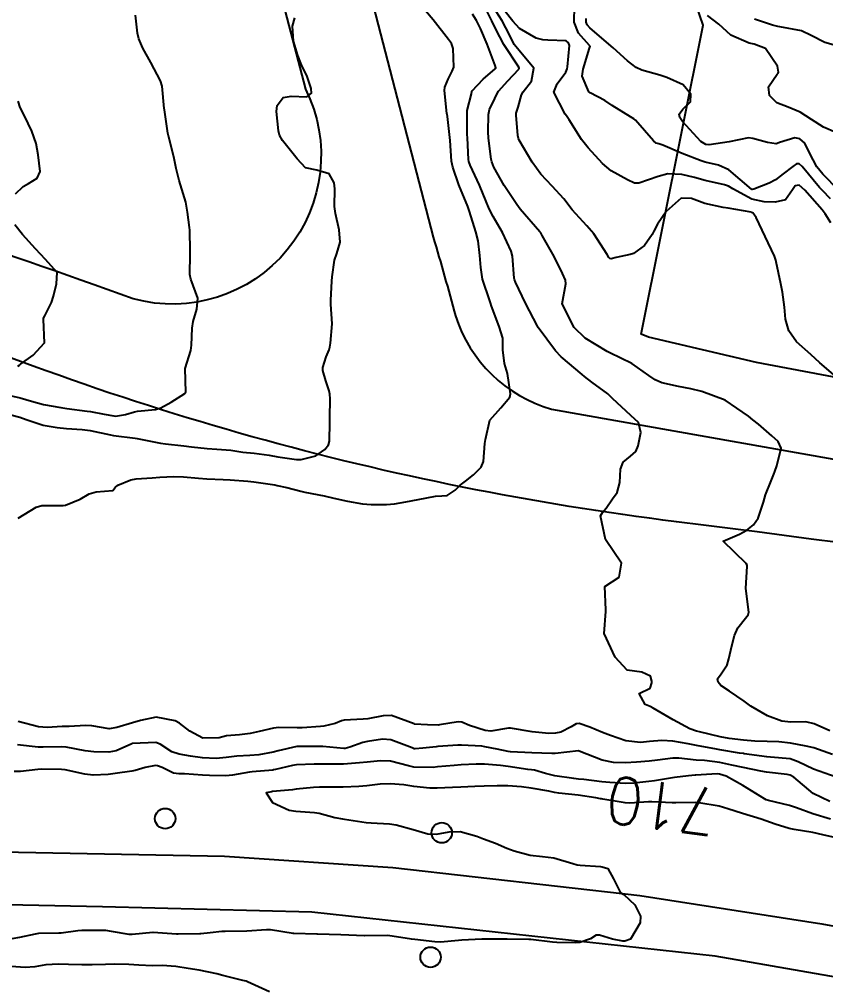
# Model space of a CAD drawing. Header units: metres. Extents: x 286371 to 293043, y 7462578 to 7466404.
# Drawn here: x 292533.7 to 292602.3, y 7462871 to 7462953.3 of the extents above; entities that cross this region are included whole.
import ezdxf
from ezdxf.enums import TextEntityAlignment as Align

# ---------------------------------------------------------------- set-up
doc = ezdxf.new("R2010")
doc.units = ezdxf.units.M
doc.header["$MEASUREMENT"] = 0
for name, color, linetype in [('Cotas', 45, 'Continuous'), ('Curvas de Nivel 1m', 11, 'Continuous'), ('Curvas de Nivel 5m', 15, 'Continuous'), ('Edificações', 30, 'Continuous'), ('Linha Férrea', 20, 'Continuous'), ('Postes', 20, 'Continuous'), ('Vias primárias', 230, 'Continuous')]:
    doc.layers.add(name, color=color, linetype=linetype)
doc.styles.add('Style-STANDARD', font='STANDARD.shx')

msp = doc.modelspace()

# ---------------------------------------------------------------- linework, layer by layer
at = {"layer": 'Curvas de Nivel 1m', "flags": 128}
for points, elevation in [([(292602.73, 7462936.005), (292602.247, 7462936.78), (292601.979, 7462937.113), (292600.517, 7462938.807), (292600.01, 7462939.216), (292599.672, 7462939.157), (292599.446, 7462938.823), (292598.848, 7462937.975), (292597.988, 7462937.788), (292597.043, 7462937.804), (292595.991, 7462938.034), (292594.369, 7462938.899), (292594.007, 7462939.126), (292593.664, 7462939.255), (292592.014, 7462939.619), (292591.11, 7462939.86), (292590.027, 7462940.127), (292588.836, 7462940.174), (292588.023, 7462939.959), (292586.384, 7462939.392), (292586.019, 7462939.392), (292585.403, 7462939.664), (292584.035, 7462940.45), (292583.295, 7462941.076), (292582.064, 7462942.395), (292581.508, 7462943.103), (292580.44, 7462944.778), (292580.213, 7462945.123), (292580.106, 7462945.266), (292579.158, 7462947.139), (292579.429, 7462947.85), (292580.16, 7462948.852), (292580.283, 7462949.122), (292580.325, 7462949.28), (292580.484, 7462951.119), (292580.407, 7462951.33), (292580.2, 7462951.514), (292578.626, 7462951.571), (292578.2, 7462951.584), (292577.644, 7462951.721), (292576.215, 7462952.561), (292575.667, 7462953.193), (292574.25, 7462954.96)], 717), ([(292533.58, 7462910.88), (292535.095, 7462911.804), (292535.596, 7462911.946), (292537.399, 7462911.965), (292537.597, 7462911.984), (292538.838, 7462912.507), (292539.609, 7462912.958), (292540.218, 7462913.119), (292541.614, 7462913.226), (292541.83, 7462913.492), (292542.059, 7462913.698), (292543.151, 7462914.154), (292543.625, 7462914.228), (292544.963, 7462914.319), (292545.625, 7462914.377), (292546.826, 7462914.426), (292547.626, 7462914.392), (292548.928, 7462914.291), (292549.624, 7462914.227), (292551.027, 7462914.159), (292551.623, 7462914.14), (292553.127, 7462914.026), (292553.621, 7462913.958), (292555.407, 7462913.708), (292555.617, 7462913.671), (292556.429, 7462913.482), (292557.61, 7462913.173), (292557.968, 7462913.1), (292559.604, 7462912.771), (292560.443, 7462912.581), (292561.598, 7462912.323), (292562.874, 7462912.106), (292563.594, 7462912.043), (292564.919, 7462912.03), (292565.595, 7462912.104), (292566.548, 7462912.275), (292567.601, 7462912.466), (292569.069, 7462912.748), (292569.607, 7462912.775), (292570.071, 7462912.803), (292570.751, 7462913.257), (292571.177, 7462913.695), (292571.626, 7462914.04), (292572.312, 7462914.556), (292572.966, 7462915.225), (292573.161, 7462915.712), (292573.274, 7462917.22), (292573.332, 7462917.567), (292573.704, 7462919.214), (292574.651, 7462920.27), (292575.401, 7462921.189), (292575.47, 7462921.456), (292575.201, 7462923.193), (292574.942, 7462924.032), (292574.81, 7462925.199), (292574.803, 7462926.205), (292574.488, 7462927.204), (292573.85, 7462928.915), (292573.753, 7462929.216), (292573.698, 7462929.376), (292573.094, 7462931.226), (292572.933, 7462932.2), (292572.858, 7462933.23), (292572.697, 7462934.479), (292572.513, 7462935.236), (292571.98, 7462936.97), (292571.89, 7462937.246), (292571.821, 7462937.413), (292571.062, 7462939.259), (292570.557, 7462940.746), (292570.447, 7462941.268), (292570.322, 7462943.019), (292570.305, 7462943.271), (292570.101, 7462945.073), (292570.071, 7462945.275), (292570.059, 7462945.321), (292569.835, 7462947.279), (292569.865, 7462947.552), (292570.148, 7462948.236), (292570.497, 7462948.932), (292570.636, 7462949.267), (292570.597, 7462950.859), (292570.432, 7462951.271), (292570.199, 7462951.616), (292568.889, 7462953.294), (292568.235, 7462954.064)], 713), ([(292603.334, 7462922.761), (292601.784, 7462924.111), (292601.01, 7462924.796), (292599.81, 7462925.877), (292599.13, 7462926.825), (292598.866, 7462927.802), (292598.761, 7462928.831), (292598.593, 7462930.114), (292598.469, 7462930.836), (292598.061, 7462932.693), (292598.026, 7462932.843), (292597.919, 7462933.176), (292597.144, 7462934.856), (292596.361, 7462936.476), (292596.078, 7462936.873), (292595.974, 7462936.904), (292595.939, 7462936.911), (292593.98, 7462937.268), (292593.559, 7462937.332), (292591.985, 7462937.654), (292590.868, 7462938.074), (292589.991, 7462938.103), (292588.696, 7462936.99), (292587.957, 7462935.896), (292587.655, 7462935.303), (292587.502, 7462935.011), (292586.859, 7462934.092), (292585.92, 7462933.404), (292585.64, 7462933.316), (292584.451, 7462933.056), (292584.029, 7462932.946), (292583.913, 7462932.966), (292583.821, 7462933.066), (292583.676, 7462933.31), (292582.548, 7462935.085), (292581.957, 7462935.748), (292580.72, 7462937.113), (292579.998, 7462938.046), (292578.996, 7462939.14), (292578.029, 7462940.151), (292577.305, 7462941.166), (292576.204, 7462943.051), (292576.139, 7462943.183), (292576.078, 7462943.456), (292575.939, 7462945.187), (292575.958, 7462945.335), (292576.114, 7462945.847), (292576.409, 7462946.901), (292576.544, 7462947.178), (292577.235, 7462948.081), (292577.452, 7462949.165), (292576.186, 7462950.675), (292575.783, 7462951.191), (292575.377, 7462952.026), (292574.766, 7462953.206), (292574.236, 7462953.993)], 716), ([(292602.702, 7462938.065), (292602.004, 7462938.753), (292601.977, 7462938.785), (292601.766, 7462939.03), (292600.277, 7462940.811), (292600.037, 7462941.041), (292599.807, 7462941.049), (292599.482, 7462940.823), (292598.674, 7462940.185), (292598.016, 7462939.673), (292597.468, 7462939.397), (292596.168, 7462938.872), (292596.033, 7462938.845), (292596.004, 7462938.85), (292595.963, 7462938.875), (292594.028, 7462940.517), (292593.155, 7462940.918), (292592.039, 7462941.177), (292591.697, 7462941.284), (292590.058, 7462941.926), (292588.436, 7462942.621), (292588.07, 7462942.729), (292587.863, 7462942.791), (292587.62, 7462943.001), (292586.1, 7462944.743), (292585.949, 7462944.875), (292585.684, 7462945.031), (292584.118, 7462946.01), (292583.485, 7462946.428), (292582.229, 7462947.093), (292582.168, 7462947.127), (292582.135, 7462947.158), (292581.562, 7462948.503), (292581.64, 7462949.095), (292582.191, 7462950.894), (292582.238, 7462951.04), (292582.223, 7462951.084), (292582.195, 7462951.118), (292581.26, 7462952.154), (292580.874, 7462953.105), (292580.907, 7462954.442)], 718), ([(292532.087, 7462921.501), (292533.733, 7462921.117), (292534.713, 7462920.826), (292535.725, 7462920.55), (292537.21, 7462920.284), (292537.721, 7462920.214), (292539.457, 7462919.999), (292539.717, 7462919.957), (292540.889, 7462919.717), (292541.712, 7462919.575), (292541.846, 7462919.569), (292542.697, 7462919.69), (292543.475, 7462919.921), (292543.719, 7462919.978), (292545.254, 7462920.119), (292545.723, 7462920.261), (292546.601, 7462920.761), (292547.742, 7462921.488), (292547.81, 7462921.546), (292547.833, 7462921.613), (292547.774, 7462923.614), (292548.26, 7462925.144), (292548.323, 7462925.607), (292548.387, 7462927.045), (292548.466, 7462927.605), (292548.779, 7462928.672), (292548.848, 7462929.6), (292548.272, 7462931.225), (292548.166, 7462931.61), (292548.194, 7462933.337), (292548.207, 7462933.61), (292548.168, 7462935.394), (292548.149, 7462935.612), (292547.974, 7462936.926), (292547.88, 7462937.616), (292547.842, 7462937.76), (292547.279, 7462939.625), (292547.028, 7462940.631), (292546.823, 7462941.633), (292546.395, 7462943.314), (292546.316, 7462943.641), (292546.095, 7462945.038), (292546.011, 7462945.646), (292546.002, 7462945.749), (292545.837, 7462947.649), (292545.696, 7462948.098), (292544.872, 7462949.664), (292544.192, 7462950.894), (292543.834, 7462951.68), (292543.726, 7462952.167), (292543.542, 7462953.685)], 711), ([(292532.287, 7462919.846), (292533.709, 7462919.466), (292534.244, 7462919.278), (292535.699, 7462918.793), (292536.88, 7462918.593), (292537.695, 7462918.523), (292539.016, 7462918.423), (292539.693, 7462918.33), (292541.432, 7462917.965), (292541.687, 7462917.921), (292543.526, 7462917.677), (292543.684, 7462917.654), (292543.708, 7462917.65), (292545.676, 7462917.259), (292546.114, 7462917.199), (292547.672, 7462917.029), (292548.327, 7462916.949), (292549.662, 7462916.805), (292550.474, 7462916.76), (292551.661, 7462916.652), (292552.692, 7462916.505), (292553.657, 7462916.409), (292554.918, 7462916.243), (292555.653, 7462916.112), (292557.242, 7462915.879), (292557.65, 7462915.876), (292558.909, 7462916.192), (292559.663, 7462916.726), (292559.969, 7462917.131), (292560.074, 7462917.428), (292560.088, 7462919.039), (292560.094, 7462919.429), (292560.112, 7462921.045), (292560.086, 7462921.429), (292560.037, 7462921.727), (292559.751, 7462922.578), (292559.504, 7462923.438), (292559.493, 7462923.715), (292559.787, 7462924.606), (292560.031, 7462925.198), (292560.091, 7462925.429), (292560.145, 7462925.763), (292560.287, 7462927.418), (292560.185, 7462929.094), (292560.168, 7462929.42), (292560.256, 7462931.051), (292560.278, 7462931.419), (292560.481, 7462932.85), (292560.694, 7462933.413), (292560.98, 7462934.367), (292560.883, 7462935.411), (292560.57, 7462936.821), (292560.49, 7462937.417), (292560.513, 7462938.91), (292560.465, 7462939.418), (292560.025, 7462940.185), (292558.971, 7462940.499), (292558.033, 7462940.687), (292557.318, 7462941.465), (292556.067, 7462943.029), (292555.816, 7462943.488), (292555.734, 7462943.835), (292555.551, 7462945.493), (292555.612, 7462945.992), (292556.122, 7462946.674), (292556.793, 7462946.806), (292558.123, 7462946.732), (292558.538, 7462947.038), (292558.515, 7462947.449), (292558.149, 7462948.469), (292557.689, 7462949.462), (292557.377, 7462950.266), (292556.998, 7462951.472), (292556.927, 7462952.76), (292557.114, 7462953.471)], 712), ([(292602.873, 7462890.77), (292601.282, 7462891.328), (292600.611, 7462891.478), (292599.288, 7462891.729), (292598.279, 7462891.85), (292597.289, 7462891.87), (292596.249, 7462891.911), (292595.291, 7462891.99), (292594.08, 7462892.114), (292593.294, 7462892.253), (292591.549, 7462892.692), (292591.301, 7462892.753), (292590.72, 7462892.953), (292589.315, 7462893.728), (292587.611, 7462894.719), (292587.332, 7462894.842), (292586.925, 7462895.011), (292586.398, 7462895.969), (292587.355, 7462896.421), (292587.496, 7462896.869), (292587.497, 7462897.002), (292587.371, 7462897.444), (292586.628, 7462897.763), (292585.378, 7462897.95), (292584.379, 7462899.05), (292583.424, 7462901.064), (292583.58, 7462902.935), (292583.583, 7462903.063), (292583.494, 7462905.064), (292584.704, 7462905.848), (292584.896, 7462907.044), (292583.554, 7462909.064), (292583.112, 7462911.072), (292583.3, 7462911.357), (292583.594, 7462911.729), (292584.142, 7462912.52), (292584.525, 7462913.051), (292584.759, 7462913.915), (292584.817, 7462915.047), (292585.047, 7462915.649), (292585.661, 7462916.142), (292586.136, 7462916.558), (292586.338, 7462917.024), (292586.55, 7462918.163), (292586.365, 7462919.025), (292585.713, 7462919.615), (292584.148, 7462921.058), (292583.74, 7462921.447), (292582.375, 7462922.465), (292581.762, 7462922.926), (292581.549, 7462923.098), (292579.786, 7462924.603), (292579.279, 7462925.132), (292577.823, 7462927.106), (292577.797, 7462927.155), (292577.763, 7462927.217), (292576.749, 7462929.171), (292575.881, 7462930.976), (292575.797, 7462931.186), (292575.775, 7462931.298), (292575.621, 7462933.189), (292575.525, 7462933.596), (292574.795, 7462935.202), (292573.974, 7462936.568), (292573.642, 7462937.22), (292573.398, 7462937.819), (292572.811, 7462939.232), (292572.039, 7462940.925), (292571.913, 7462941.246), (292571.887, 7462941.406), (292571.798, 7462943.249), (292571.785, 7462943.543), (292571.763, 7462945.25), (292571.788, 7462945.57), (292572.13, 7462947.007), (292572.184, 7462947.193), (292572.207, 7462947.243), (292573.132, 7462948.247), (292574.163, 7462949.135), (292574.206, 7462949.172), (292574.221, 7462949.214), (292574.167, 7462949.417), (292573.472, 7462951.225), (292572.906, 7462952.542), (292572.58, 7462953.239), (292572.232, 7462953.786)], 714), ([(292603.403, 7462938.763), (292602.025, 7462940.168), (292601.524, 7462940.792), (292600.889, 7462941.964), (292600.517, 7462942.808), (292600.069, 7462943.174), (292599.651, 7462943.242), (292598.348, 7462942.84), (292598.149, 7462942.757), (292598.062, 7462942.734), (292597.332, 7462942.855), (292596.071, 7462943.204), (292595.703, 7462943.248), (292594.074, 7462942.904), (292592.354, 7462942.645), (292592.069, 7462942.692), (292591.644, 7462942.941), (292590.099, 7462944.632), (292589.882, 7462944.968), (292589.818, 7462945.259), (292590.115, 7462945.68), (292590.777, 7462946.302), (292590.797, 7462946.954), (292590.146, 7462947.756), (292588.767, 7462948.373), (292588.158, 7462948.571), (292586.647, 7462949.017), (292586.167, 7462949.237), (292585.403, 7462949.808), (292584.192, 7462950.911), (292584.035, 7462951.057), (292582.217, 7462952.61), (292581.985, 7462952.854), (292581.889, 7462953.089), (292581.901, 7462953.417)], 719), ([(292604.13, 7462950.82), (292602.203, 7462951.352), (292601.052, 7462951.961), (292600.217, 7462952.354), (292598.377, 7462952.686), (292598.222, 7462952.717), (292597.742, 7462952.852), (292596.231, 7462953.361)], 721), ([(292603.166, 7462888.845), (292601.255, 7462889.506), (292599.937, 7462890.141), (292599.267, 7462890.383), (292597.572, 7462890.547), (292597.27, 7462890.571), (292595.331, 7462890.826), (292595.273, 7462890.836), (292594.948, 7462890.889), (292593.278, 7462891.165), (292592.978, 7462891.219), (292591.283, 7462891.52), (292590.578, 7462891.662), (292589.288, 7462891.894), (292588.334, 7462891.943), (292587.287, 7462891.865), (292586.515, 7462891.786), (292585.287, 7462891.921), (292583.971, 7462892.377), (292583.298, 7462892.646), (292582.209, 7462893.081), (292581.309, 7462893.395), (292581.038, 7462893.369), (292580.613, 7462893.105), (292579.749, 7462892.666), (292579.296, 7462892.569), (292578.721, 7462892.562), (292577.297, 7462892.701), (292575.475, 7462893.018), (292575.301, 7462893.016), (292573.777, 7462892.737), (292573.298, 7462892.792), (292571.973, 7462893.244), (292571.308, 7462893.508), (292571.01, 7462893.557), (292569.431, 7462893.283), (292569.321, 7462893.267), (292569.304, 7462893.266), (292568.404, 7462893.298), (292567.305, 7462893.353), (292567.253, 7462893.368), (292565.325, 7462894.075), (292564.618, 7462894.062), (292563.321, 7462893.807), (292562.924, 7462893.776), (292561.318, 7462893.675), (292561.096, 7462893.629), (292560.532, 7462893.416), (292559.574, 7462893.167), (292559.31, 7462893.134), (292557.741, 7462893.025), (292557.307, 7462893.023), (292555.74, 7462893.056), (292555.307, 7462893.017), (292554.087, 7462892.728), (292553.299, 7462892.542), (292552.406, 7462892.429), (292551.296, 7462892.343), (292550.661, 7462892.196), (292549.293, 7462892.157), (292548.165, 7462892.738), (292547.311, 7462893.418), (292546.939, 7462893.62), (292545.318, 7462893.939), (292543.973, 7462893.671), (292543.311, 7462893.457), (292541.954, 7462893.055), (292541.303, 7462892.961), (292539.852, 7462893.19), (292539.307, 7462893.242), (292537.918, 7462893.152), (292537.305, 7462893.14), (292536.029, 7462893.068), (292535.304, 7462893.11), (292533.568, 7462893.573)], 713), ([(292602.619, 7462886.773), (292601.224, 7462887.434), (292599.559, 7462888.82), (292599.247, 7462889.015), (292599.001, 7462889.075), (292597.25, 7462889.265), (292596.767, 7462889.346), (292595.256, 7462889.662), (292594.289, 7462889.868), (292593.261, 7462890.076), (292591.958, 7462890.24), (292591.264, 7462890.292), (292589.795, 7462890.438), (292589.266, 7462890.438), (292587.974, 7462890.283), (292587.262, 7462890.205), (292586.172, 7462890.109), (292585.259, 7462890.051), (292584.227, 7462890.082), (292583.262, 7462890.289), (292581.317, 7462891.05), (292581.274, 7462891.068), (292581.244, 7462891.065), (292579.27, 7462890.846), (292578.979, 7462890.84), (292577.27, 7462890.898), (292575.46, 7462891.003), (292575.272, 7462891.029), (292574.32, 7462891.209), (292573.277, 7462891.428), (292573.037, 7462891.469), (292571.279, 7462891.56), (292570.983, 7462891.554), (292569.276, 7462891.437), (292569.134, 7462891.428), (292568.006, 7462891.303), (292567.348, 7462891.238), (292567.273, 7462891.246), (292567.092, 7462891.317), (292565.288, 7462892.018), (292564.578, 7462892.065), (292563.284, 7462891.864), (292562.885, 7462891.778), (292561.782, 7462891.397), (292561.401, 7462891.284), (292561.281, 7462891.276), (292559.5, 7462891.431), (292559.284, 7462891.452), (292559.267, 7462891.452), (292558.551, 7462891.445), (292557.313, 7462891.435), (292557.284, 7462891.431), (292555.703, 7462891.063), (292555.276, 7462890.967), (292554.047, 7462890.739), (292553.271, 7462890.675), (292552.186, 7462890.625), (292551.268, 7462890.515), (292550.41, 7462890.424), (292549.267, 7462890.472), (292548.248, 7462890.621), (292547.272, 7462890.783), (292546.643, 7462890.995), (292545.653, 7462891.639), (292545.286, 7462891.792), (292543.309, 7462891.709), (292543.284, 7462891.701), (292543.25, 7462891.685), (292541.914, 7462891.065), (292541.273, 7462890.961), (292540.011, 7462890.995), (292539.274, 7462891.071), (292537.656, 7462891.391), (292537.279, 7462891.43), (292535.688, 7462891.388), (292535.278, 7462891.4), (292533.522, 7462891.589)], 712), ([(292602.698, 7462885.266), (292601.198, 7462885.717), (292599.787, 7462886.234), (292599.208, 7462886.418), (292597.425, 7462886.851), (292597.215, 7462886.918), (292597.084, 7462886.989), (292595.233, 7462888.122), (292593.8, 7462888.906), (292593.247, 7462889.087), (292593.059, 7462889.105), (292591.245, 7462889.012), (292591.181, 7462889.009), (292590.606, 7462888.954), (292589.409, 7462888.805), (292589.241, 7462888.776), (292587.717, 7462888.517), (292587.236, 7462888.459), (292585.943, 7462888.314), (292585.233, 7462888.281), (292583.92, 7462888.368), (292583.235, 7462888.44), (292581.701, 7462888.623), (292581.238, 7462888.678), (292580.86, 7462888.724), (292579.241, 7462888.948), (292578.433, 7462889.147), (292577.515, 7462889.426), (292577.249, 7462889.466), (292576.926, 7462889.492), (292575.252, 7462889.755), (292574.62, 7462889.838), (292573.255, 7462889.937), (292572.544, 7462889.946), (292571.253, 7462889.883), (292570.677, 7462889.839), (292569.25, 7462889.7), (292568.87, 7462889.67), (292567.25, 7462889.697), (292566.776, 7462889.797), (292565.257, 7462890.196), (292564.392, 7462890.222), (292563.255, 7462890.119), (292562.601, 7462890.041), (292561.255, 7462889.938), (292560.732, 7462889.934), (292559.254, 7462889.937), (292558.767, 7462889.929), (292557.26, 7462889.876), (292556.906, 7462889.824), (292555.47, 7462889.491), (292555.301, 7462889.446), (292555.253, 7462889.44), (292553.469, 7462889.302), (292553.25, 7462889.272), (292551.798, 7462888.994), (292551.245, 7462888.943), (292549.849, 7462888.971), (292549.245, 7462889.014), (292547.723, 7462889.132), (292547.247, 7462889.125), (292546.796, 7462889.173), (292545.824, 7462889.643), (292545.417, 7462889.811), (292545.257, 7462889.838), (292544.376, 7462889.668), (292543.52, 7462889.41), (292543.249, 7462889.359), (292541.814, 7462889.137), (292541.244, 7462889.05), (292539.968, 7462889.009), (292539.244, 7462889.1), (292537.562, 7462889.457), (292537.25, 7462889.499), (292535.531, 7462889.519), (292535.249, 7462889.495), (292533.766, 7462889.307), (292533.246, 7462889.319)], 711), ([(292554.96, 7462870.571), (292553.093, 7462871.411), (292552.973, 7462871.457), (292552.701, 7462871.539), (292550.98, 7462871.959), (292550.467, 7462872.087), (292548.986, 7462872.405), (292548.035, 7462872.562), (292546.991, 7462872.733), (292545.822, 7462872.811), (292544.991, 7462872.79), (292543.835, 7462872.828), (292542.992, 7462872.9), (292541.764, 7462872.932), (292540.992, 7462872.894), (292539.861, 7462872.861), (292538.991, 7462872.866), (292537.85, 7462872.903), (292536.991, 7462872.927), (292535.927, 7462872.853), (292534.987, 7462872.694), (292534.176, 7462872.626), (292532.987, 7462872.708)], 709)]:
    msp.add_lwpolyline(points, dxfattribs=dict(at, elevation=elevation))
at = {"layer": 'Curvas de Nivel 5m', "flags": 128}
for points, elevation in [([(292602.634, 7462892.774), (292601.313, 7462893.36), (292600.585, 7462893.536), (292599.314, 7462893.506), (292598.554, 7462893.598), (292597.322, 7462894.043), (292595.898, 7462894.876), (292595.34, 7462895.298), (292594.109, 7462896.147), (292593.36, 7462896.639), (292593.127, 7462896.918), (292593.078, 7462897.209), (292593.375, 7462897.632), (292593.893, 7462898.4), (292594.043, 7462898.905), (292594.291, 7462900.021), (292594.524, 7462900.898), (292594.793, 7462901.535), (292595.446, 7462902.358), (292595.69, 7462902.641), (292595.751, 7462902.88), (292595.484, 7462904.884), (292595.602, 7462906.794), (292595.585, 7462906.883), (292595.516, 7462907.01), (292593.554, 7462908.914), (292594.941, 7462909.509), (292595.563, 7462909.844), (292596.143, 7462910.306), (292596.525, 7462910.87), (292596.991, 7462912.25), (292597.167, 7462912.861), (292597.632, 7462914.062), (292597.859, 7462914.633), (292597.941, 7462914.85), (292598.128, 7462915.322), (292598.494, 7462916.838), (292598.237, 7462917.398), (292597.69, 7462917.884), (292596.55, 7462918.872), (292596.094, 7462919.261), (292595.714, 7462919.554), (292593.734, 7462920.914), (292591.745, 7462921.663), (292590.816, 7462921.89), (292589.751, 7462922.087), (292588.35, 7462922.401), (292587.759, 7462922.658), (292587.228, 7462923.012), (292585.779, 7462924.056), (292583.914, 7462924.941), (292583.793, 7462925.005), (292583.694, 7462925.066), (292581.81, 7462926.19), (292580.883, 7462927.109), (292579.854, 7462929.124), (292580.177, 7462930.823), (292580.133, 7462931.121), (292579.893, 7462931.691), (292579.168, 7462933.136), (292578.161, 7462934.94), (292578.034, 7462935.153), (292577.956, 7462935.256), (292576.293, 7462937.18), (292575.99, 7462937.576), (292574.925, 7462939.201), (292574.037, 7462940.76), (292573.868, 7462941.217), (292573.82, 7462941.446), (292573.585, 7462943.222), (292573.551, 7462943.754), (292573.584, 7462945.222), (292573.678, 7462945.653), (292574.125, 7462946.604), (292574.328, 7462947.014), (292574.455, 7462947.21), (292575.237, 7462948.109), (292576.163, 7462949.098), (292576.206, 7462949.141), (292576.213, 7462949.184), (292576.165, 7462949.266), (292574.907, 7462951.204), (292574.213, 7462952.496), (292573.866, 7462953.22), (292573.469, 7462953.992)], 715), ([(292603.139, 7462943.708), (292602.085, 7462944.169), (292601.071, 7462944.8), (292600.107, 7462945.44), (292599.082, 7462945.863), (292598.125, 7462946.241), (292597.506, 7462946.854), (292597.407, 7462947.594), (292598.161, 7462948.67), (292598.246, 7462948.76), (292598.268, 7462948.843), (292598.172, 7462949.344), (292597.15, 7462950.86), (292596.199, 7462951.212), (292595.766, 7462951.316), (292594.21, 7462952.001), (292593.188, 7462952.92), (292592.235, 7462953.668)], 720), ([(292533.333, 7462938.495), (292534.003, 7462939.112), (292534.452, 7462939.373), (292535.181, 7462939.807), (292535.436, 7462940.39), (292535.279, 7462941.806), (292535.104, 7462942.768), (292534.748, 7462943.814), (292534.104, 7462945.129), (292533.739, 7462945.83), (292533.577, 7462946.377)], 710), ([(292533.536, 7462923.828), (292533.7, 7462923.901), (292533.776, 7462923.972), (292534.845, 7462924.752), (292535.804, 7462925.794), (292535.727, 7462927.796), (292535.736, 7462927.896), (292535.839, 7462928.109), (292536.416, 7462929.226), (292536.576, 7462929.784), (292536.846, 7462930.813), (292536.883, 7462931.78), (292535.911, 7462932.899), (292535.054, 7462933.807), (292533.942, 7462935.018), (292533.295, 7462935.834)], 710), ([(292603.167, 7462883.66), (292602.033, 7462883.92), (292601.174, 7462884.12), (292599.608, 7462884.388), (292599.179, 7462884.478), (292597.979, 7462884.843), (292597.188, 7462885.12), (292596.802, 7462885.248), (292595.197, 7462885.73), (292593.955, 7462886.151), (292593.206, 7462886.366), (292591.49, 7462886.661), (292591.21, 7462886.679), (292589.537, 7462886.641), (292589.209, 7462886.654), (292587.474, 7462886.737), (292587.21, 7462886.732), (292585.61, 7462886.626), (292585.208, 7462886.641), (292583.305, 7462886.971), (292583.213, 7462886.979), (292583.132, 7462886.986), (292582.713, 7462887.072), (292581.217, 7462887.291), (292579.576, 7462887.484), (292579.22, 7462887.539), (292578.726, 7462887.637), (292577.225, 7462887.891), (292576.4, 7462888.004), (292575.227, 7462888.085), (292574.328, 7462888.107), (292573.227, 7462888.07), (292572.43, 7462888.032), (292571.225, 7462887.987), (292570.536, 7462887.953), (292569.223, 7462887.901), (292568.612, 7462887.905), (292567.225, 7462888.045), (292566.383, 7462888.171), (292565.228, 7462888.257), (292564.359, 7462888.225), (292563.225, 7462888.11), (292562.559, 7462888.05), (292561.223, 7462887.989), (292560.656, 7462887.98), (292559.222, 7462887.984), (292558.701, 7462887.966), (292557.221, 7462887.802), (292556.922, 7462887.767), (292555.216, 7462887.603), (292555.116, 7462887.596), (292554.67, 7462887.503), (292555.202, 7462886.667), (292556.633, 7462886.032), (292557.191, 7462885.927), (292558.792, 7462885.838), (292559.189, 7462885.767), (292560.505, 7462885.415), (292561.182, 7462885.275), (292561.335, 7462885.249), (292563.178, 7462884.969), (292563.61, 7462884.935), (292565.177, 7462884.855), (292565.747, 7462884.764), (292567.17, 7462884.378), (292568.438, 7462884.022), (292569.164, 7462883.973), (292570.242, 7462884.194), (292571.168, 7462884.214), (292572.584, 7462883.812), (292573.16, 7462883.599), (292574.18, 7462883.209), (292575.148, 7462882.789), (292575.768, 7462882.561), (292577.139, 7462882.184), (292578.199, 7462882.088), (292579.137, 7462881.966), (292580.765, 7462881.474), (292581.128, 7462881.382), (292581.379, 7462881.351), (292583.126, 7462881.229), (292583.264, 7462881.21), (292583.739, 7462881.062), (292584.226, 7462880.168), (292584.803, 7462879.04), (292584.972, 7462878.917), (292585.091, 7462878.838), (292586.033, 7462877.98), (292586.515, 7462877.015), (292586.483, 7462876.443), (292585.686, 7462875.035), (292585.197, 7462874.876), (292585.032, 7462874.88), (292584.129, 7462875.058), (292583.039, 7462875.389), (292582.741, 7462875.376), (292582.281, 7462875.086), (292581.361, 7462874.768), (292581.028, 7462874.733), (292579.398, 7462874.759), (292579.029, 7462874.791), (292577.184, 7462875.009), (292577.032, 7462875.022), (292575.171, 7462875.053), (292575.032, 7462875.055), (292573.207, 7462875.046), (292573.031, 7462875.041), (292571.32, 7462874.96), (292571.029, 7462874.94), (292569.513, 7462874.79), (292569.027, 7462874.806), (292567.333, 7462875.006), (292567.03, 7462875.042), (292565.034, 7462875.344), (292563.073, 7462875.335), (292563.033, 7462875.335), (292561.034, 7462875.404), (292559.035, 7462875.469), (292558.998, 7462875.471), (292557.035, 7462875.53), (292556.964, 7462875.536), (292555.039, 7462875.842), (292554.689, 7462875.85), (292553.037, 7462875.718), (292551.173, 7462875.699), (292551.036, 7462875.7), (292550.911, 7462875.692), (292549.905, 7462875.581), (292549.128, 7462875.498), (292549.033, 7462875.494), (292547.177, 7462875.477), (292547.032, 7462875.479), (292545.066, 7462875.622), (292545.034, 7462875.622), (292543.272, 7462875.439), (292543.031, 7462875.45), (292541.503, 7462875.707), (292541.035, 7462875.779), (292540.966, 7462875.784), (292539.035, 7462875.792), (292538.99, 7462875.79), (292538.653, 7462875.75), (292537.237, 7462875.565), (292537.031, 7462875.552), (292535.313, 7462875.517), (292535.029, 7462875.484), (292533.676, 7462875.18), (292533.029, 7462875.063)], 710)]:
    msp.add_lwpolyline(points, dxfattribs=dict(at, elevation=elevation))
at = {"layer": 'Edificações', "elevation": 723.66}
msp.add_lwpolyline([(292606.458, 7462922.232), (292596.39, 7462924.137), (292587.207, 7462926.29), (292586.569, 7462926.537), (292591.844, 7462952.844), (292587.24, 7462966.283)], dxfattribs=at)
at = {"layer": 'Linha Férrea'}
for points in [[(292390.696, 7462856.664), (292422.031, 7462867.051), (292444.63, 7462872.673), (292455.552, 7462875.132), (292486.217, 7462880.015), (292497.079, 7462881.017), (292523.374, 7462882.637), (292551.134, 7462882.097), (292565.45, 7462881.142), (292586.472, 7462878.761), (292601.958, 7462876.338), (292613.438, 7462874.245), (292634.127, 7462870.185), (292737.997, 7462849.124), (292782.727, 7462839.007), (292817.497, 7462828.983), (292849.812, 7462817.692), (292862.902, 7462813.032), (292916.707, 7462789.564), (292949.264, 7462775.881), (292961.971, 7462770.598)], [(292769.194, 7462838.374), (292719.983, 7462849.466), (292662.82, 7462861.001), (292651.721, 7462863.297), (292645.984, 7462864.41), (292634.349, 7462866.375), (292592.873, 7462873.589), (292558.553, 7462877.353), (292540.746, 7462877.795), (292525.798, 7462878.117), (292500.231, 7462877.064), (292489.317, 7462875.984), (292464.041, 7462872.529), (292451.572, 7462870.056), (292438.805, 7462867.113), (292427.894, 7462864.169), (292413.439, 7462859.838), (292402.263, 7462856.086)]]:
    msp.add_lwpolyline(points, dxfattribs=at)
at = {"layer": 'Postes'}
for centre in [(292546.08, 7462885.306), (292569.614, 7462884.105), (292568.664, 7462873.511)]:
    msp.add_circle(centre, 0.866, dxfattribs=at)
at = {"layer": 'Vias primárias', "elevation": 711.504}
msp.add_lwpolyline([(292531.668, 7463079.475), (292539.466, 7463049.247), (292552.159, 7462999.465), (292568.881, 7462934.804, -0.006108), (292570.783, 7462928.087, 0.249987), (292578.956, 7462920.155), (292645.093, 7462908.433), (292673.133, 7462902.313, 0.363825), (292681.237, 7462906.458), (292701.469, 7462969.406), (292703.172, 7462974.705), (292703.544, 7462975.86, 0.642404), (292698.953, 7462980.05), (292691.281, 7462977.99), (292675.356, 7462973.869), (292667.141, 7462971.743, -0.067009), (292656.607, 7462970.478, -0.078928), (292637.441, 7462973.806, -0.231338), (292597.327, 7463010.317, -0.082835), (292593.466, 7463024.943), (292587.402, 7463074.823)], format="xyb", dxfattribs=at)
at = {"layer": 'Vias primárias'}
for points in [[(292525.369, 7463072.904), (292549.314, 7462980.695), (292558.015, 7462947.403, -0.648624), (292543.348, 7462929.547, 0.014786), (292507.6, 7462941.333, 0.105153), (292478.213, 7462944.844, 0.097823), (292468.691, 7462941.751, 0.032938), (292461.252, 7462938.261, -0.126948), (292455.586, 7462937.114, -0.298742), (292447.739, 7462947.945, -0.026352), (292447.885, 7462952.844), (292449.01, 7462974.162, 0.039557), (292450.148, 7463008.618, 0.044313), (292440.299, 7463073.929)], [(292734.877, 7462883.778, 0.029569), (292589.581, 7462910.575, -0.074737), (292518.854, 7462930.337, 0.099671), (292487.463, 7462937.454, 0.18016), (292457.436, 7462927.095, 0.037994), (292449.523, 7462919.503, -0.075888), (292436.794, 7462909.016, -0.075888)]]:
    msp.add_lwpolyline(points, format="xyb", dxfattribs=at)

# ---------------------------------------------------------------- texts
at = {"layer": 'Cotas', "style": 'Style-STANDARD'}
msp.add_text('710', height=4, rotation=172.95012, dxfattribs=at).set_placement((292588.294, 7462886.411, 710), align=Align.MIDDLE_CENTER)

doc.saveas('drawing.dxf')
